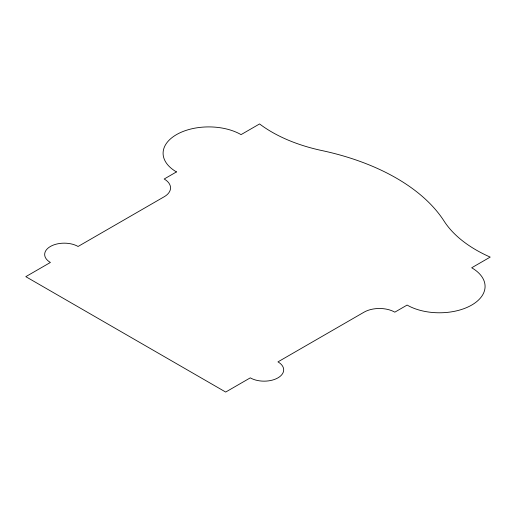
<?xml version="1.0" encoding="UTF-8"?>
<svg xmlns="http://www.w3.org/2000/svg" width="516" height="516" viewBox="0 0 516 516"><rect width="100%" height="100%" fill="white"/><g stroke="black" fill="none" stroke-linecap="round" stroke-linejoin="round"><path stroke-width="0.77" d="M176.478 171.912L164.178 179.013A21.743 12.552 0 0 1 164.178 196.764L78.077 246.474A19.569 11.3 0 0 0 50.4 246.474A19.569 11.3 0 0 0 50.4 262.457L25.8 276.66L225.685 392.057L250.286 377.854A19.569 11.3 0 0 0 277.963 377.854A19.569 11.3 0 0 0 277.963 361.877L364.064 312.167A21.743 12.552 0 0 1 394.817 312.167L407.118 305.066A45.666 26.361 0 0 0 471.695 305.066A45.666 26.361 0 0 0 471.695 267.778L490.2 257.097A139.165 80.348 0 0 1 444.095 221.119A207.013 119.519 0 0 0 321.881 150.556A139.165 80.348 0 0 1 259.567 123.943L241.056 134.624A45.666 26.361 0 0 0 176.478 134.624A45.666 26.361 0 0 0 176.478 171.912"/></g></svg>
